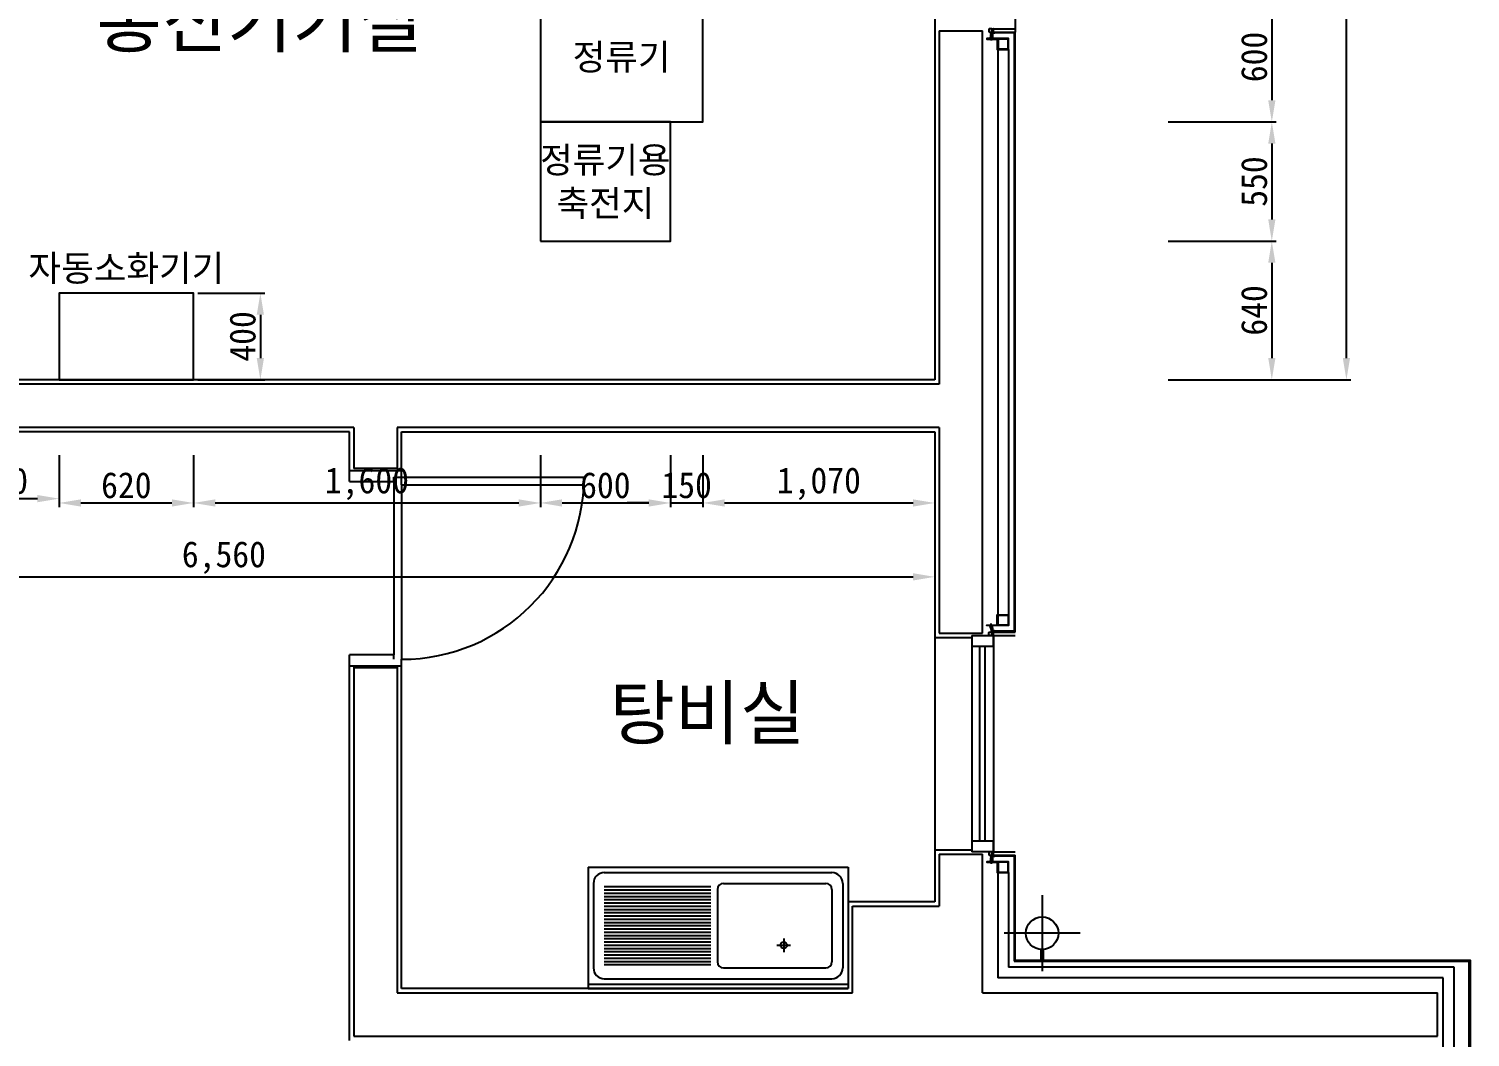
# Model space of a CAD drawing. Header units: millimetres. Extents: x 325100 to 356940, y -263436 to -238439.
# Drawn here: x 342910 to 349560, y -256996 to -252341 of the extents above; entities that cross this region are included whole.
import ezdxf
from ezdxf.enums import TextEntityAlignment as Align

# ---------------------------------------------------------------- set-up
doc = ezdxf.new("R2010")
doc.units = ezdxf.units.MM
for name, color, linetype in [('TT-BASE', 253, 'Continuous'), ('TZ-BASE', 253, 'Continuous'), ('TZ-DIMS', 1, 'Continuous'), ('TZ-TEXT', 3, 'Continuous')]:
    doc.layers.add(name, color=color, linetype=linetype)
doc.styles.get("Standard").update_dxf_attribs({"font": 'GulimChe.ttf'})
doc.linetypes.add('BATTINB', pattern='A,0,-0.0025,[134,GulimChe.ttf,S=0.0025,R=0,X=-0.0025,Y=0.01],-0.005,[134,GulimChe.ttf,S=0.0025,R=180,X=0.0025,Y=0.01],-0.0025', length=0.01)
doc.dimstyles.new('D40', dxfattribs={"dimscale": 40, "dimtxt": 3, "dimasz": 2.5, "dimexe": 0.5, "dimexo": 0.5, "dimgap": 0.5, "dimtad": 1, "dimdec": 0, "dimzin": 1, "dimdsep": 46, "dimlunit": 6, "dimtxsty": 'Standard', "dimcen": 1, "dimclrd": 1, "dimclre": 1, "dimclrt": 3, "dimadec": 0, "dimazin": 0, "dimtfac": 1, "dimtdec": 0, "dimtix": 1, "dimtmove": 2, "dimatfit": 3, "dimfxl": 0, "dimtvp": 2, "dimlwd": -1, "dimlwe": -1, "dimarcsym": 0})

# ---------------------------------------------------------------- blocks, each defined once
blk = doc.blocks.new('*X4')
at = {"color": 0}
for p, q in [((281.6, 214.8), (281.5, 214.9)), ((281.5, 213.6), (281.9, 214)), ((281.5, 211.5), (282.9, 212.9)), ((288.4, 205.8), (281.5, 212.8)), ((281.5, 205.1), (288.9, 212.5)), ((281.5, 207.3), (286.7, 212.5)), ((281.5, 209.4), (284.6, 212.5)), ((286.5, 205.7), (281.5, 210.6)), ((284.6, 205.4), (281.5, 208.5)), ((282.9, 205), (281.5, 206.4)), ((283.7, 205.2), (291, 212.5)), ((290.6, 205.8), (283.8, 212.6)), ((293.1, 205.4), (286, 212.5)), ((286.3, 205.7), (293.1, 212.5)), ((295.9, 204.7), (288.1, 212.5)), ((288.6, 205.8), (296.5, 213.8)), ((296.5, 206.3), (290.3, 212.5)), ((290.6, 205.8), (296.5, 211.6)), ((296.5, 208.4), (292.4, 212.5)), ((292.5, 205.5), (296.5, 209.5)), ((294.3, 205.2), (296.5, 207.4)), ((296.5, 210.5), (294.4, 212.6)), ((296.5, 212.6), (295.7, 213.4)), ((295.9, 204.7), (296.5, 205.3)), ((296.5, 214.7), (296.4, 214.8))]:
    blk.add_line(p, q, dxfattribs=at)
blk = doc.blocks.new('A$C49F61654')
at = {"layer": 'TZ-BASE'}
for p, q in [((-69.1, 251.6), (-69.1, -98.4)), ((105.9, 76.6), (-244.1, 76.6))]:
    blk.add_line(p, q, dxfattribs=at)
blk.add_lwpolyline([(-73.6, -48.4), (-73.6, 1.6), (-64.6, 1.6), (-64.6, -48.4), (-73.6, -48.4)], dxfattribs=at)
blk.add_circle((-69.1, 76.6), 75, dxfattribs=at)
blk = doc.blocks.new('*D11')
at = {"layer": 'DEFPOINTS', "color": 0}
for p in [(342530.4, -254289.8), (343050.4, -254289.8), (343050.4, -254509.8)]:
    blk.add_point(p, dxfattribs=at)
at = {"layer": 'TZ-DIMS', "color": 1}
for p, q in [((342530.4, -254309.8), (342530.4, -254529.8)), ((343050.4, -254309.8), (343050.4, -254529.8)), ((342630.4, -254509.8), (342950.4, -254509.8))]:
    blk.add_line(p, q, dxfattribs=at)
for points in [[(342630.4, -254493.1), (342630.4, -254526.5), (342530.4, -254509.8)], [(342950.4, -254493.1), (342950.4, -254526.5), (343050.4, -254509.8)]]:
    blk.add_solid(points, dxfattribs=at)
at = {"layer": 'TZ-DIMS', "color": 3, "insert": (342790.4, -254428.4), "char_height": 120, "attachment_point": 5}
blk.add_mtext('520', dxfattribs=at)
blk = doc.blocks.new('*D12')
at = {"layer": 'DEFPOINTS', "color": 0}
for p in [(343050.4, -254289.8), (343670.4, -254289.8), (343670.4, -254529.8)]:
    blk.add_point(p, dxfattribs=at)
at = {"layer": 'TZ-DIMS', "color": 1}
for p, q in [((343050.4, -254309.8), (343050.4, -254549.8)), ((343670.4, -254309.8), (343670.4, -254549.8)), ((343150.4, -254529.8), (343570.4, -254529.8))]:
    blk.add_line(p, q, dxfattribs=at)
for points in [[(343150.4, -254513.1), (343150.4, -254546.5), (343050.4, -254529.8)], [(343570.4, -254513.1), (343570.4, -254546.5), (343670.4, -254529.8)]]:
    blk.add_solid(points, dxfattribs=at)
at = {"layer": 'TZ-DIMS', "color": 3, "insert": (343360.4, -254448.4), "char_height": 120, "attachment_point": 5}
blk.add_mtext('620', dxfattribs=at)
blk = doc.blocks.new('*D13')
at = {"layer": 'DEFPOINTS', "color": 0}
for p in [(343670.4, -254289.8), (345270.4, -254289.8), (345270.4, -254529.8)]:
    blk.add_point(p, dxfattribs=at)
at = {"layer": 'TZ-DIMS', "color": 1}
for p, q in [((343670.4, -254309.8), (343670.4, -254549.8)), ((345270.4, -254309.8), (345270.4, -254549.8)), ((343770.4, -254529.8), (345170.4, -254529.8))]:
    blk.add_line(p, q, dxfattribs=at)
for points in [[(343770.4, -254513.1), (343770.4, -254546.5), (343670.4, -254529.8)], [(345170.4, -254513.1), (345170.4, -254546.5), (345270.4, -254529.8)]]:
    blk.add_solid(points, dxfattribs=at)
at = {"layer": 'TZ-DIMS', "color": 3, "insert": (344470.4, -254440.9), "char_height": 120, "attachment_point": 5}
blk.add_mtext('1,600', dxfattribs=at)
blk = doc.blocks.new('*D14')
at = {"layer": 'DEFPOINTS', "color": 0}
for p in [(345270.4, -254289.8), (345870.4, -254289.8), (345870.4, -254529.8)]:
    blk.add_point(p, dxfattribs=at)
at = {"layer": 'TZ-DIMS', "color": 1}
for p, q in [((345270.4, -254309.8), (345270.4, -254549.8)), ((345870.4, -254309.8), (345870.4, -254549.8)), ((345370.4, -254529.8), (345770.4, -254529.8))]:
    blk.add_line(p, q, dxfattribs=at)
for points in [[(345370.4, -254513.1), (345370.4, -254546.5), (345270.4, -254529.8)], [(345770.4, -254513.1), (345770.4, -254546.5), (345870.4, -254529.8)]]:
    blk.add_solid(points, dxfattribs=at)
at = {"layer": 'TZ-DIMS', "color": 3, "insert": (345570.4, -254448.4), "char_height": 120, "attachment_point": 5}
blk.add_mtext('600', dxfattribs=at)
blk = doc.blocks.new('*D15')
at = {"layer": 'DEFPOINTS', "color": 0}
for p in [(345870.4, -254289.8), (346020.4, -254289.8), (346020.4, -254529.8)]:
    blk.add_point(p, dxfattribs=at)
at = {"layer": 'TZ-DIMS', "color": 1}
for p, q in [((345870.4, -254309.8), (345870.4, -254549.8)), ((346020.4, -254309.8), (346020.4, -254549.8)), ((345770.4, -254529.8), (345670.4, -254529.8)), ((345870.4, -254529.8), (346020.4, -254529.8)), ((346120.4, -254529.8), (346220.4, -254529.8))]:
    blk.add_line(p, q, dxfattribs=at)
for points in [[(345770.4, -254513.1), (345770.4, -254546.5), (345870.4, -254529.8)], [(346120.4, -254513.1), (346120.4, -254546.5), (346020.4, -254529.8)]]:
    blk.add_solid(points, dxfattribs=at)
at = {"layer": 'TZ-DIMS', "color": 3, "insert": (345945.4, -254448.2), "char_height": 120, "attachment_point": 5}
blk.add_mtext('150', dxfattribs=at)
blk = doc.blocks.new('*D16')
at = {"layer": 'DEFPOINTS', "color": 0}
for p in [(346020.4, -254289.8), (347090.4, -254289.8), (347090.4, -254529.8)]:
    blk.add_point(p, dxfattribs=at)
at = {"layer": 'TZ-DIMS', "color": 1}
for p, q in [((346020.4, -254309.8), (346020.4, -254549.8)), ((347090.4, -254309.8), (347090.4, -254549.8)), ((346120.4, -254529.8), (346990.4, -254529.8))]:
    blk.add_line(p, q, dxfattribs=at)
for points in [[(346120.4, -254513.1), (346120.4, -254546.5), (346020.4, -254529.8)], [(346990.4, -254513.1), (346990.4, -254546.5), (347090.4, -254529.8)]]:
    blk.add_solid(points, dxfattribs=at)
at = {"layer": 'TZ-DIMS', "color": 3, "insert": (346555.4, -254440.9), "char_height": 120, "attachment_point": 5}
blk.add_mtext('1,070', dxfattribs=at)
blk = doc.blocks.new('*D17')
at = {"layer": 'DEFPOINTS', "color": 0}
for p in [(340530.4, -254289.8), (347090.4, -254289.8), (347090.4, -254870.9)]:
    blk.add_point(p, dxfattribs=at)
at = {"layer": 'TZ-DIMS', "color": 1}
for p, q in [((340530.4, -254309.8), (340530.4, -254890.9)), ((347090.4, -254309.8), (347090.4, -254890.9)), ((340630.4, -254870.9), (346990.4, -254870.9))]:
    blk.add_line(p, q, dxfattribs=at)
for points in [[(340630.4, -254854.2), (340630.4, -254887.6), (340530.4, -254870.9)], [(346990.4, -254854.2), (346990.4, -254887.6), (347090.4, -254870.9)]]:
    blk.add_solid(points, dxfattribs=at)
at = {"layer": 'TZ-DIMS', "color": 3, "insert": (343810.4, -254782), "char_height": 120, "attachment_point": 5}
blk.add_mtext('6,560', dxfattribs=at)
blk = doc.blocks.new('*D23')
at = {"layer": 'DEFPOINTS', "color": 0}
for p in [(348146.5, -252170.9), (348146.5, -252770.9), (348645.2, -252770.9)]:
    blk.add_point(p, dxfattribs=at)
at = {"layer": 'TZ-DIMS', "color": 1}
for p, q in [((348166.5, -252170.9), (348665.2, -252170.9)), ((348645.2, -252270.9), (348645.2, -252670.9)), ((348166.5, -252770.9), (348665.2, -252770.9))]:
    blk.add_line(p, q, dxfattribs=at)
for points in [[(348628.6, -252270.9), (348661.9, -252270.9), (348645.2, -252170.9)], [(348628.6, -252670.9), (348661.9, -252670.9), (348645.2, -252770.9)]]:
    blk.add_solid(points, dxfattribs=at)
at = {"layer": 'TZ-DIMS', "color": 3, "insert": (348563.9, -252470.9), "char_height": 120, "attachment_point": 5, "rotation": 90}
blk.add_mtext('600', dxfattribs=at)
blk = doc.blocks.new('*D24')
at = {"layer": 'DEFPOINTS', "color": 0}
for p in [(348146.5, -252770.9), (348146.5, -253320.9), (348645.2, -253320.9)]:
    blk.add_point(p, dxfattribs=at)
at = {"layer": 'TZ-DIMS', "color": 1}
for p, q in [((348166.5, -252770.9), (348665.2, -252770.9)), ((348645.2, -252870.9), (348645.2, -253220.9)), ((348166.5, -253320.9), (348665.2, -253320.9))]:
    blk.add_line(p, q, dxfattribs=at)
for points in [[(348628.6, -252870.9), (348661.9, -252870.9), (348645.2, -252770.9)], [(348628.6, -253220.9), (348661.9, -253220.9), (348645.2, -253320.9)]]:
    blk.add_solid(points, dxfattribs=at)
at = {"layer": 'TZ-DIMS', "color": 3, "insert": (348563.9, -253045.9), "char_height": 120, "attachment_point": 5, "rotation": 90}
blk.add_mtext('550', dxfattribs=at)
blk = doc.blocks.new('*D25')
at = {"layer": 'DEFPOINTS', "color": 0}
for p in [(348146.5, -253320.9), (348146.5, -253960.9), (348645.2, -253960.9)]:
    blk.add_point(p, dxfattribs=at)
at = {"layer": 'TZ-DIMS', "color": 1}
for p, q in [((348166.5, -253320.9), (348665.2, -253320.9)), ((348645.2, -253420.9), (348645.2, -253860.9)), ((348166.5, -253960.9), (348665.2, -253960.9))]:
    blk.add_line(p, q, dxfattribs=at)
for points in [[(348628.6, -253420.9), (348661.9, -253420.9), (348645.2, -253320.9)], [(348628.6, -253860.9), (348661.9, -253860.9), (348645.2, -253960.9)]]:
    blk.add_solid(points, dxfattribs=at)
at = {"layer": 'TZ-DIMS', "color": 3, "insert": (348563.7, -253640.9), "char_height": 120, "attachment_point": 5, "rotation": 90}
blk.add_mtext('640', dxfattribs=at)
blk = doc.blocks.new('*D26')
at = {"layer": 'DEFPOINTS', "color": 0}
for p in [(348146.5, -248960.9), (348989.4, -248960.9), (348166.5, -253960.9)]:
    blk.add_point(p, dxfattribs=at)
at = {"layer": 'TZ-DIMS', "color": 1}
for p, q in [((348166.5, -248960.9), (349009.4, -248960.9)), ((348989.4, -253860.9), (348989.4, -249060.9)), ((348186.5, -253960.9), (349009.4, -253960.9))]:
    blk.add_line(p, q, dxfattribs=at)
for points in [[(348972.8, -249060.9), (349006.1, -249060.9), (348989.4, -248960.9)], [(348972.8, -253860.9), (349006.1, -253860.9), (348989.4, -253960.9)]]:
    blk.add_solid(points, dxfattribs=at)
at = {"layer": 'TZ-DIMS', "color": 3, "insert": (348900.6, -251460.9), "char_height": 120, "attachment_point": 5, "rotation": 90}
blk.add_mtext('5,000', dxfattribs=at)
blk = doc.blocks.new('*D38')
at = {"layer": 'DEFPOINTS', "color": 0}
for p in [(343670.4, -253560.9), (343670.4, -253960.9), (343978.6, -253960.9)]:
    blk.add_point(p, dxfattribs=at)
at = {"layer": 'TZ-DIMS', "color": 1}
for p, q in [((343690.4, -253560.9), (343998.6, -253560.9)), ((343978.6, -253660.9), (343978.6, -253860.9)), ((343690.4, -253960.9), (343998.6, -253960.9))]:
    blk.add_line(p, q, dxfattribs=at)
for points in [[(343961.9, -253660.9), (343995.3, -253660.9), (343978.6, -253560.9)], [(343961.9, -253860.9), (343995.3, -253860.9), (343978.6, -253960.9)]]:
    blk.add_solid(points, dxfattribs=at)
at = {"layer": 'TZ-DIMS', "color": 3, "insert": (343897.1, -253760.9), "char_height": 120, "attachment_point": 5, "rotation": 90}
blk.add_mtext('400', dxfattribs=at)

msp = doc.modelspace()

# ---------------------------------------------------------------- linework, layer by layer
at = {"layer": 'TT-BASE'}
for points in [[(345270.4, -252770.9), (346020.4, -252770.9), (346020.4, -252170.9), (345270.4, -252170.9)], [(345270.4, -253320.9), (345870.4, -253320.9), (345870.4, -252770.9), (345270.4, -252770.9)], [(343050.4, -253960.9), (343670.4, -253960.9), (343670.4, -253560.9), (343050.4, -253560.9)]]:
    msp.add_lwpolyline(points, close=True, dxfattribs=at)
at = {"layer": 'TZ-BASE'}
for p, q in [((347090.4, -249450.9), (347090.4, -253960.9)), ((347460.4, -251325.9), (347460.4, -252355.9)), ((347110.4, -252350.9), (347110.4, -253980.9)), ((347110.4, -252350.9), (347310.4, -252350.9)), ((347310.4, -255130.9), (347310.4, -252350.9)), ((347349.2, -252367.4), (347350.7, -252366.4)), ((347349.2, -252374.4), (347349.2, -252367.4)), ((347350.7, -252378.4), (347350.7, -252356.4)), ((347351.2, -252355.9), (347460.4, -252355.9)), ((347456.4, -252359.9), (347354.7, -252359.9)), ((347354.7, -252359.9), (347354.7, -252378.4)), ((347361.1, -252340.9), (347460.4, -252340.9)), ((347456.4, -252359.9), (347456.4, -255121.9)), ((347460.4, -255125.9), (347460.4, -252355.9)), ((347361.5, -252370.9), (347347, -252370.9)), ((347347, -252374.5), (347350.6, -252395.2)), ((347350.7, -252375.4), (347349.2, -252374.4)), ((347350.7, -252368.9), (347356.2, -252368.9)), ((347350.7, -252372.9), (347356.2, -252372.9)), ((347354.7, -252378.4), (347350.7, -252378.4)), ((347380.7, -252435.9), (347380.7, -255045.9)), ((347430.7, -252435.9), (347430.7, -255045.9)), ((347090.4, -253960.9), (342530.4, -253960.9)), ((347110.4, -253980.9), (342540.4, -253980.9)), ((344390.4, -254200.9), (342530.4, -254200.9)), ((344410.4, -254180.9), (342540.4, -254180.9)), ((344390.4, -254380.9), (344390.4, -254200.9)), ((344410.4, -254180.9), (344410.4, -254370.9)), ((347110.4, -254180.9), (344610.4, -254180.9)), ((344610.4, -254180.9), (344610.4, -254370.9)), ((344630.4, -254380.9), (344630.4, -254200.9)), ((344630.4, -254200.9), (347090.4, -254200.9)), ((347090.4, -254200.9), (347090.4, -256370.9)), ((347110.4, -254180.9), (347110.4, -255130.9)), ((344390.4, -254430.8), (344390.4, -254380.9)), ((344630.4, -254380.9), (344390.4, -254380.9)), ((344610.4, -254370.9), (344410.4, -254370.9)), ((344594.5, -254430.8), (344594.5, -254410.3)), ((344594.5, -254410.3), (344630.4, -254410.3)), ((344630.4, -254410.3), (344630.4, -254380.9)), ((344630.4, -254410.3), (345471.6, -254410.3)), ((344630.4, -254445.5), (344630.4, -254410.3)), ((344390.4, -254430.8), (344594.5, -254430.8)), ((344594.5, -254430.8), (344594.5, -255231.1)), ((344630.4, -254445.5), (345470.9, -254445.5)), ((344630.4, -254445.5), (344630.4, -255251.6)), ((347347, -255107.4), (347350.6, -255086.7)), ((347090.4, -255150.9), (347260.7, -255150.9)), ((347110.4, -255130.9), (347310.4, -255130.9)), ((347260.7, -255140.9), (347260.7, -256140.9)), ((347260.7, -255140.9), (347260.7, -255190.9)), ((347260.7, -255140.9), (347360.7, -255140.9)), ((347361.5, -255110.9), (347347, -255110.9)), ((347350.7, -255106.4), (347349.2, -255107.4)), ((347349.2, -255107.4), (347349.2, -255114.4)), ((347349.2, -255114.4), (347350.7, -255115.4)), ((347354.7, -255103.4), (347350.7, -255103.4)), ((347350.7, -255103.4), (347350.7, -255125.4)), ((347350.7, -255108.9), (347356.2, -255108.9)), ((347350.7, -255112.9), (347356.2, -255112.9)), ((347351.2, -255125.9), (347460.4, -255125.9)), ((347354.7, -255121.9), (347354.7, -255103.4)), ((347456.4, -255121.9), (347354.7, -255121.9)), ((347360.7, -255140.9), (347360.7, -256140.9)), ((347360.7, -255190.9), (347360.7, -255140.9)), ((347360.7, -255140.9), (347410.4, -255140.9)), ((347360.7, -255140.9), (347460.4, -255140.9)), ((347260.7, -255190.9), (347360.7, -255190.9)), ((347298.7, -256090.9), (347298.7, -255190.9)), ((347322.7, -256090.9), (347322.7, -255190.9)), ((344594.5, -255231.1), (344390.4, -255231.1)), ((344390.4, -255280.9), (344390.4, -255231.1)), ((344390.4, -257010.9), (344390.4, -255280.9)), ((344390.4, -255280.9), (344630.4, -255280.9)), ((344410.4, -255280.9), (344410.4, -256990.9)), ((344610.4, -255290.9), (344410.4, -255290.9)), ((344594.5, -255251.6), (344594.5, -255231.1)), ((344610.4, -255280.9), (344610.4, -256790.9)), ((344630.4, -255280.9), (344630.4, -255251.6)), ((344630.4, -256770.9), (344630.4, -255280.9)), ((347360.7, -256090.9), (347260.7, -256090.9)), ((347260.7, -256090.9), (347260.7, -256140.9)), ((347360.7, -256140.9), (347360.7, -256090.9)), ((347090.4, -256130.9), (347260.7, -256130.9)), ((347110.4, -256150.9), (347110.4, -256390.9)), ((347110.4, -256150.9), (347310.4, -256150.9)), ((347360.7, -256140.9), (347260.7, -256140.9)), ((347310.4, -256790.9), (347310.4, -256150.9)), ((347350.7, -256178.4), (347350.7, -256156.4)), ((347351.2, -256155.9), (347460.4, -256155.9)), ((347360.7, -256140.9), (347410.4, -256140.9)), ((347361.1, -256140.9), (347460.4, -256140.9)), ((347460.4, -256640.9), (347460.4, -256155.9)), ((345490.4, -256210.9), (345490.4, -256770.9)), ((345490.4, -256210.9), (346690.4, -256210.9)), ((346690.4, -256210.9), (346690.4, -256770.9)), ((347361.5, -256170.9), (347347, -256170.9)), ((347347, -256174.5), (347350.6, -256195.2)), ((347349.2, -256167.4), (347350.7, -256166.4)), ((347349.2, -256174.4), (347349.2, -256167.4)), ((347350.7, -256175.4), (347349.2, -256174.4)), ((347350.7, -256168.9), (347356.2, -256168.9)), ((347350.7, -256172.9), (347356.2, -256172.9)), ((347354.7, -256178.4), (347350.7, -256178.4)), ((347456.4, -256159.9), (347354.7, -256159.9)), ((347354.7, -256159.9), (347354.7, -256178.4)), ((347456.4, -256159.9), (347456.4, -256644.9)), ((345515.4, -256285.9), (345515.4, -256675.9)), ((345565.4, -256235.9), (346615.4, -256235.9)), ((346115.4, -256285.9), (346587.4, -256285.9)), ((346665.4, -256285.9), (346665.4, -256675.9)), ((347380.7, -256235.9), (347380.7, -256722.5)), ((347430.7, -256235.9), (347430.7, -256672.5)), ((345565.4, -256300.9), (346057.4, -256300.9)), ((345565.4, -256315.9), (346057.4, -256315.9)), ((345565.4, -256330.9), (346057.4, -256330.9)), ((345565.4, -256345.9), (346057.4, -256345.9)), ((346087.4, -256313.9), (346087.4, -256647.9)), ((346615.4, -256313.9), (346615.4, -256647.9)), ((345565.4, -256360.9), (346057.4, -256360.9)), ((345565.4, -256375.9), (346057.4, -256375.9)), ((345565.4, -256390.9), (346057.4, -256390.9)), ((345565.4, -256405.9), (346057.4, -256405.9)), ((345565.4, -256420.9), (346057.4, -256420.9)), ((347090.4, -256370.9), (346690.4, -256370.9)), ((346690.4, -256370.9), (346690.4, -256770.9)), ((346710.4, -256790.9), (346710.4, -256390.9)), ((346710.4, -256390.9), (347110.4, -256390.9)), ((345565.4, -256435.9), (346057.4, -256435.9)), ((345565.4, -256450.9), (346057.4, -256450.9)), ((345565.4, -256465.9), (346057.4, -256465.9)), ((345565.4, -256480.9), (346057.4, -256480.9)), ((345565.4, -256495.9), (346057.4, -256495.9)), ((345565.4, -256510.9), (346057.4, -256510.9)), ((345565.4, -256525.9), (346057.4, -256525.9)), ((345565.4, -256540.9), (346057.4, -256540.9)), ((345565.4, -256555.9), (346057.4, -256555.9)), ((346393.7, -256540.7), (346393.7, -256602.7)), ((345565.4, -256570.9), (346057.4, -256570.9)), ((345565.4, -256585.9), (346057.4, -256585.9)), ((345565.4, -256600.9), (346057.4, -256600.9)), ((345565.4, -256615.9), (346057.4, -256615.9)), ((346424.1, -256571.9), (346362.1, -256571.9)), ((345565.4, -256630.9), (346057.4, -256630.9)), ((345565.4, -256645.9), (346057.4, -256645.9)), ((345565.4, -256660.9), (346057.4, -256660.9)), ((346115.4, -256675.9), (346587.4, -256675.9)), ((349486.4, -256672.5), (347430.7, -256672.5)), ((347456.4, -256644.9), (349556.4, -256644.9)), ((347460.4, -256640.9), (349560.4, -256640.9)), ((349486.4, -257109.3), (349486.4, -256672.5)), ((349556.4, -257136.9), (349556.4, -256644.9)), ((349560.4, -257140.9), (349560.4, -256640.9)), ((345490.4, -256750.9), (346690.4, -256750.9)), ((345565.4, -256725.9), (346615.4, -256725.9)), ((349436.4, -256722.5), (347380.7, -256722.5)), ((349436.4, -257059.3), (349436.4, -256722.5)), ((344610.4, -256790.9), (346710.4, -256790.9)), ((346690.4, -256770.9), (344630.4, -256770.9)), ((345490.4, -256770.9), (346690.4, -256770.9)), ((347310.4, -256790.9), (349410.4, -256790.9)), ((349410.4, -256990.9), (349410.4, -256790.9)), ((344410.4, -256990.9), (349410.4, -256990.9))]:
    msp.add_line(p, q, dxfattribs=at)
for points in [[(347339.7, -252343.9), (347339.7, -252352.9, 0.414214), (347342.7, -252355.9), (347349.7, -252355.9, 0.414214), (347352.7, -252352.9), (347352.7, -252343.9, 0.414214), (347349.7, -252340.9), (347342.7, -252340.9, 0.414214)], [(347339.7, -255137.9), (347339.7, -255128.9, -0.414214), (347342.7, -255125.9), (347349.7, -255125.9, -0.414214), (347352.7, -255128.9), (347352.7, -255137.9, -0.414214), (347349.7, -255140.9), (347342.7, -255140.9, -0.414214)], [(347339.7, -256143.9), (347339.7, -256152.9, 0.414214), (347342.7, -256155.9), (347349.7, -256155.9, 0.414214), (347352.7, -256152.9), (347352.7, -256143.9, 0.414214), (347349.7, -256140.9), (347342.7, -256140.9, 0.414214)]]:
    msp.add_lwpolyline(points, format="xyb", close=True, dxfattribs=at)
for points in [[(347356.2, -252385.9), (347344.7, -252385.9), (347344.7, -252384.4), (347354.7, -252384.4), (347354.7, -252359.9), (347366.2, -252359.9), (347366.2, -252361.4), (347356.2, -252361.4)], [(347353.4, -252382), (347353.6, -252383), (347343.7, -252384.7), (347343.5, -252383.7)], [(347380.7, -252435.9), (347430.7, -252435.9), (347430.7, -252385.9), (347380.7, -252385.9)], [(347383, -252433.6), (347428.4, -252433.6), (347428.4, -252388.2), (347383, -252388.2)], [(347380.7, -255045.9), (347430.7, -255045.9), (347430.7, -255095.9), (347380.7, -255095.9)], [(347383, -255048.2), (347428.4, -255048.2), (347428.4, -255093.6), (347383, -255093.6)], [(347353.4, -255099.9), (347353.6, -255098.9), (347343.7, -255097.2), (347343.5, -255098.1)], [(347356.2, -255095.9), (347344.7, -255095.9), (347344.7, -255097.4), (347354.7, -255097.4), (347354.7, -255121.9), (347366.2, -255121.9), (347366.2, -255120.4), (347356.2, -255120.4)], [(347353.4, -256182), (347353.6, -256183), (347343.7, -256184.7), (347343.5, -256183.7)], [(347356.2, -256185.9), (347344.7, -256185.9), (347344.7, -256184.4), (347354.7, -256184.4), (347354.7, -256159.9), (347366.2, -256159.9), (347366.2, -256161.4), (347356.2, -256161.4)], [(347380.7, -256235.9), (347430.7, -256235.9), (347430.7, -256185.9), (347380.7, -256185.9)], [(347383, -256233.6), (347428.4, -256233.6), (347428.4, -256188.2), (347383, -256188.2)]]:
    msp.add_lwpolyline(points, close=True, dxfattribs=at)
for points in [[(347380.7, -252435.9), (347380.7, -252387.9, 0.414214), (347378.7, -252385.9), (347330.7, -252385.9), (347330.7, -252388.2), (347377.4, -252388.2, -0.414214), (347378.4, -252389.2), (347378.4, -252435.9), (347380.7, -252435.9)], [(347380.7, -255045.9), (347380.7, -255093.9, -0.414214), (347378.7, -255095.9), (347330.7, -255095.9), (347330.7, -255093.6), (347377.4, -255093.6, 0.414214), (347378.4, -255092.6), (347378.4, -255045.9), (347380.7, -255045.9)], [(347380.7, -256235.9), (347380.7, -256187.9, 0.414214), (347378.7, -256185.9), (347330.7, -256185.9), (347330.7, -256188.2), (347377.4, -256188.2, -0.414214), (347378.4, -256189.2), (347378.4, -256235.9), (347380.7, -256235.9)]]:
    msp.add_lwpolyline(points, format="xyb", dxfattribs=at)
for points in [[(347348.4, -252379.8), (347348.6, -252380.8), (347347.6, -252381), (347347.5, -252380)], [(347348.4, -255102), (347348.6, -255101.1), (347347.6, -255100.9), (347347.5, -255101.9)], [(347348.4, -256179.8), (347348.6, -256180.8), (347347.6, -256181), (347347.5, -256180)], [(347460.4, -256640.9), (349560.4, -256640.9), (349560.4, -261392.5), (347460.4, -261392.5)]]:
    msp.add_lwpolyline(points, dxfattribs=at)
msp.add_circle((346393.1, -256571.7), 15, dxfattribs=at)
for centre, radius, start, end in [((347351.2, -252356.4), 0.5, 90, 180), ((347354.8, -252370.9), 3.79, 292.5, 67.5), ((347381.2, -252348.4), 21.8, 159.88929, 200.11071), ((347348.7, -252383.9), 4.14, 24.87244, 175.12756), ((347349.4, -252370.9), 0.76, 99.21747, 260.78253), ((344630.4, -254410.3), 841.3, 270, 360), ((347348.7, -255098), 4.14, 184.87244, 335.12756), ((347349.4, -255110.9), 0.76, 99.21747, 260.78253), ((347351.2, -255125.4), 0.5, 180, 270), ((347354.8, -255110.9), 3.79, 292.5, 67.5), ((347381.2, -255133.4), 21.8, 159.88929, 200.11071), ((347351.2, -256156.4), 0.5, 90, 180), ((347381.2, -256148.4), 21.8, 159.88929, 200.11071), ((347348.7, -256183.9), 4.14, 24.87244, 175.12756), ((347349.4, -256170.9), 0.76, 99.21747, 260.78253), ((347354.8, -256170.9), 3.79, 292.5, 67.5), ((345565.4, -256285.9), 50, 90, 180), ((346115.4, -256313.9), 28, 90, 180), ((346587.4, -256313.9), 28, 0, 90), ((346615.4, -256285.9), 50, 0, 90), ((345565.4, -256675.9), 50, 180, 270), ((346115.4, -256647.9), 28, 180, 270), ((346587.4, -256647.9), 28, 270, 0), ((346615.4, -256675.9), 50, 270, 0)]:
    msp.add_arc(centre, radius, start, end, dxfattribs=at)

# ---------------------------------------------------------------- block references
at = {"layer": 'TZ-BASE', "rotation": 90}
for p in [(347565.2, -252637.4), (347565.2, -256437.4)]:
    msp.add_blockref('*X4', p, dxfattribs=at)
at = {"layer": 'TZ-BASE', "xscale": -1, "rotation": 90}
msp.add_blockref('*X4', (347565.2, -254844.4), dxfattribs=at)
at = {"layer": 'TZ-BASE'}
msp.add_blockref('A$C49F61654', (347654.5, -256592.5), dxfattribs=at)

# ---------------------------------------------------------------- texts
at = {"layer": 'TZ-BASE', "linetype": 'BATTINB'}
for s, p in [('통신기기실', (343976.1, -252424)), ('탕비실', (346040.8, -255618.4))]:
    msp.add_text(s, height=240, dxfattribs=at).set_placement(p, align=Align.CENTER)
at = {"layer": 'TZ-TEXT'}
for s, p in [('정류기', (345645.4, -252470.9)), ('정류기용', (345570.4, -252945.9)), ('축전지', (345570.4, -253145.9)), ('자동소화기기', (343360.4, -253445.8))]:
    msp.add_text(s, height=120, dxfattribs=at).set_placement(p, align=Align.MIDDLE_CENTER)

# ---------------------------------------------------------------- dimensions: what is measured, and where the dimension line sits
at = {"layer": 'TZ-DIMS'}
for base, p1, p2, picture, middle in [((348989.4, -248960.9), (348166.5, -253960.9), (348146.5, -248960.9), '*D26', (348900.6, -251460.9)), ((348645.2, -252770.9), (348146.5, -252170.9), (348146.5, -252770.9), '*D23', (348563.9, -252470.9)), ((348645.2, -253320.9), (348146.5, -252770.9), (348146.5, -253320.9), '*D24', (348563.9, -253045.9)), ((348645.2, -253960.9), (348146.5, -253320.9), (348146.5, -253960.9), '*D25', (348563.7, -253640.9)), ((343978.6, -253960.9), (343670.4, -253560.9), (343670.4, -253960.9), '*D38', (343897.1, -253760.9))]:
    dim = msp.add_linear_dim(base=base, p1=p1, p2=p2, angle=90, dimstyle='D40', dxfattribs=at)
    dim.commit()
    dim.dimension.update_dxf_attribs({"geometry": picture, "text_midpoint": middle})
for base, p1, p2, picture, middle in [((347090.4, -254870.9), (340530.4, -254289.8), (347090.4, -254289.8), '*D17', (343810.4, -254782)), ((343050.4, -254509.8), (342530.4, -254289.8), (343050.4, -254289.8), '*D11', (342790.4, -254428.4)), ((343670.4, -254529.8), (343050.4, -254289.8), (343670.4, -254289.8), '*D12', (343360.4, -254448.4)), ((345270.4, -254529.8), (343670.4, -254289.8), (345270.4, -254289.8), '*D13', (344470.4, -254440.9)), ((345870.4, -254529.8), (345270.4, -254289.8), (345870.4, -254289.8), '*D14', (345570.4, -254448.4)), ((346020.4, -254529.8), (345870.4, -254289.8), (346020.4, -254289.8), '*D15', (345945.4, -254448.2)), ((347090.4, -254529.8), (346020.4, -254289.8), (347090.4, -254289.8), '*D16', (346555.4, -254440.9))]:
    dim = msp.add_linear_dim(base=base, p1=p1, p2=p2, dimstyle='D40', dxfattribs=at)
    dim.commit()
    dim.dimension.update_dxf_attribs({"geometry": picture, "text_midpoint": middle})

doc.saveas('drawing.dxf')
